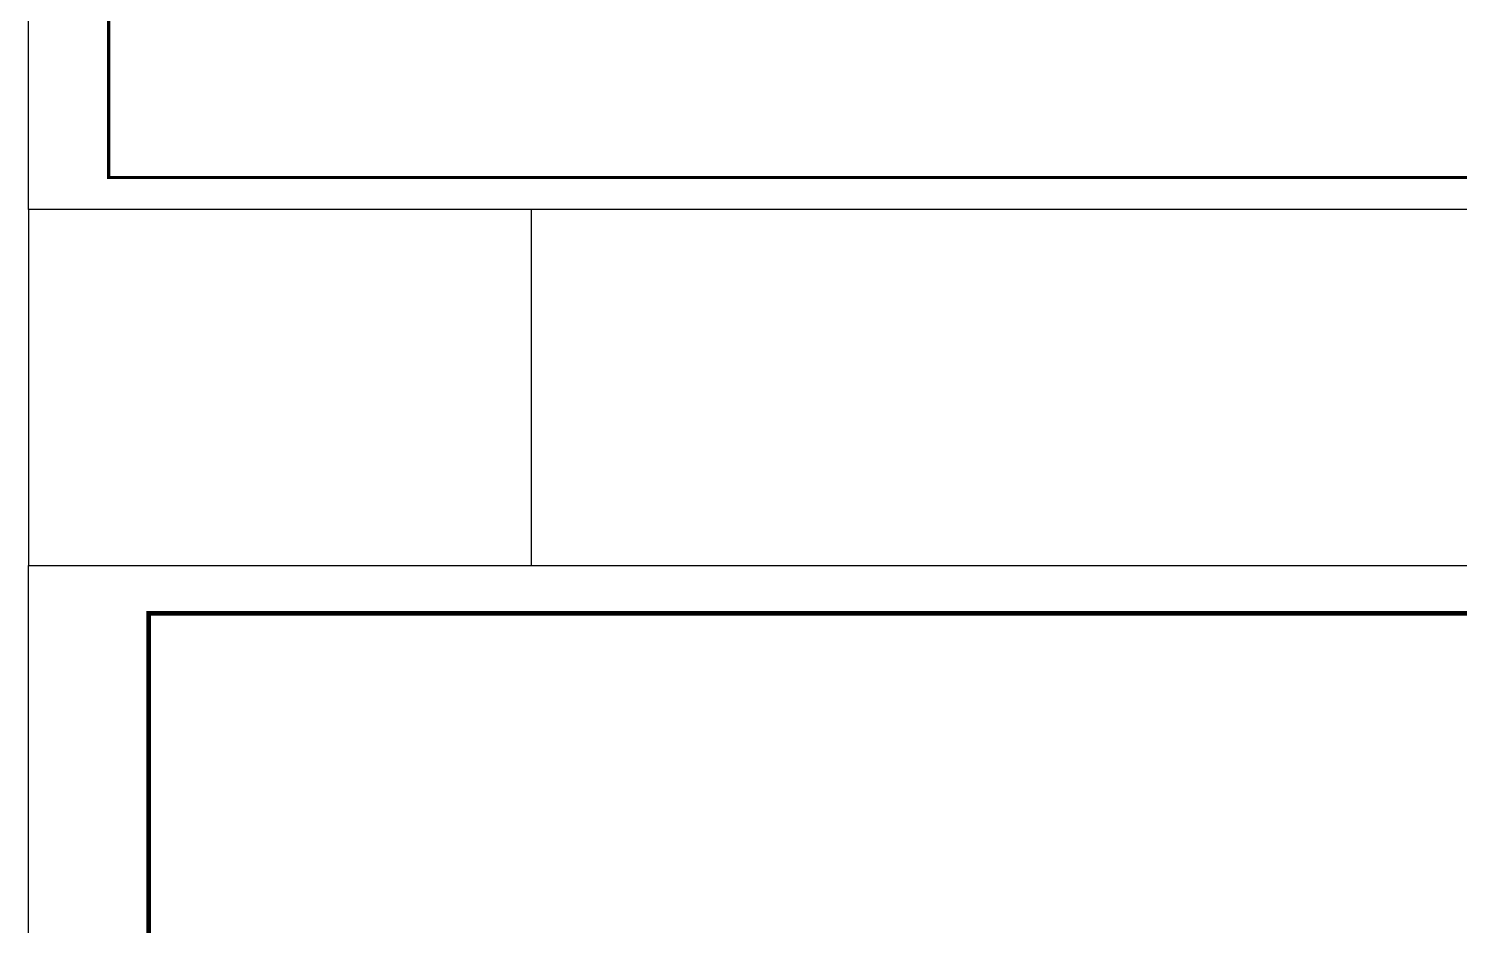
# Model space of a CAD drawing. Extents: x -440213 to 892209, y -122574 to 646408.
# Drawn here: x -16809 to 27890, y 488390 to 516411 of the extents above; entities that cross this region are included whole.
import ezdxf

# ---------------------------------------------------------------- set-up
doc = ezdxf.new("R2010")
doc.units = 0
doc.header["$LTSCALE"] = 1000
doc.header["$MEASUREMENT"] = 0
doc.layers.add('0-建筑立面', color=255, linetype='Continuous')
doc.layers.add('TK', color=4, linetype='Continuous')

# ---------------------------------------------------------------- blocks, each defined once
blk = doc.blocks.new('GeYuanFrame_23607632', base_point=(20.09, 4.53))
at = {"layer": 'TK'}
blk.add_lwpolyline([(20.09, 4.53), (20.09, 598.53), (861.09, 598.53), (861.09, 4.53)], close=True, dxfattribs=at)
at = {"layer": 'TK', "const_width": 1}
blk.add_lwpolyline([(45.09, 588.53), (851.09, 588.53), (851.09, 14.53), (45.09, 14.53)], close=True, dxfattribs=at)
blk = doc.blocks.new('GeYuanFrame_05472585', base_point=(20.09, 4.53))
at = {"layer": 'TK'}
blk.add_lwpolyline([(20.09, 4.53), (20.09, 598.53), (861.09, 598.53), (861.09, 4.53)], close=True, dxfattribs=at)
at = {"layer": 'TK', "const_width": 1}
blk.add_lwpolyline([(45.09, 588.53), (851.09, 588.53), (851.09, 14.53), (45.09, 14.53)], close=True, dxfattribs=at)

msp = doc.modelspace()

# ---------------------------------------------------------------- linework, layer by layer
msp.add_lwpolyline([(-16808.6, 499638.3), (-1095.3, 499638.3), (-1095.3, 510760), (-16808.6, 510760)], close=True)

# ---------------------------------------------------------------- block references
at = {"layer": '0-建筑立面'}
for name, p, xscale, yscale, zscale in [('GeYuanFrame_23607632', (-16808.6, 510760), 100, 100, 100), ('GeYuanFrame_05472585', (-16808.6, 410538.3), 150, 150, 150)]:
    msp.add_blockref(name, p, dxfattribs=dict(at, xscale=xscale, yscale=yscale, zscale=zscale))

doc.saveas('drawing.dxf')
